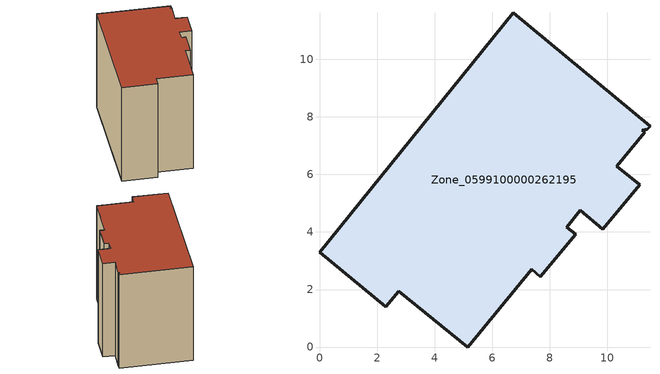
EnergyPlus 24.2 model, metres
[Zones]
Zone_0599100000262195
 floor ground (C_G): 11.22,7.54 11.31,7.46 10.34,6.29 11.13,5.64 9.85,4.1 9.07,4.75 8.59,4.16 8.9,3.92 7.68,2.44 7.38,2.7 5.15,0 2.76,1.94 2.31,1.4 0,3.3 6.73,11.62 11.49,7.68 11.4,7.57 z0
 wall outside (C_F): 7.38,2.7 7.68,2.44 8.9,3.92 8.59,4.16 9.07,4.75 9.85,4.1 11.13,5.64 10.34,6.29 11.31,7.46 11.22,7.54 11.4,7.57 11.49,7.68 6.73,11.62 0,3.3 2.31,1.4 2.76,1.94 5.15,0 7.38,2.7 z0:9.35
 roof outside (C_R): 11.22,7.54 11.4,7.57 11.49,7.68 6.73,11.62 0,3.3 2.31,1.4 2.76,1.94 5.15,0 7.38,2.7 7.68,2.44 8.9,3.92 8.59,4.16 9.07,4.75 9.85,4.1 11.13,5.64 10.34,6.29 11.31,7.46 z9.35
[BUILDING]
Pand.0599100000262195: North Axis=0; Terrain=City; Loads Convergence Tolerance Value=0.04; Temperature Convergence Tolerance Value=0.4; Solar Distribution=FullExterior; Maximum Number of Warmup Days=25; Minimum Number of Warmup Days=1
[Site:Location]
Rotterdam.The.Hague.AP_ZH_NLD Design_Conditions: Latitude=51.96; Longitude=4.45; Time Zone=1; Elevation=-4.5
[SITE:GROUNDTEMPERATURE:BUILDINGSURFACE]
18, 18, 18, 18, 18, 18, 18, 18, 18, 18, 18, 18
[MATERIAL] Thermal Absorptance=0.9; Solar Absorptance=0.7; Visible Absorptance=0.7
Name | Roughness | Thickness | Conductivity | Density | Specific Heat
G.TC.1946 | MediumSmooth | 0.15 | 1 | 540 | 1210
F.TC.1946 | Rough | 0.3 | 0.857143 | 1920 | 840
R.TC.1946 | MediumRough | 0.2 | 0.909091 | 1500 | 1000
[CONSTRUCTION]
C_G: G.TC.1946
C_F: F.TC.1946
C_R: R.TC.1946
[ZONE]
Zone_0599100000262195: Type=1; Multiplier=1; Ceiling Height=Autocalculate; Volume=Autocalculate; Floor Area=autocalculate; Part of Total Floor Area=Yes
[ZONEINFILTRATION:DESIGNFLOWRATE]
Infil_Zone_0599100000262195: Zone or ZoneList or Space or SpaceList=Zone_0599100000262195; Schedule=AlwaysOn; Design Flow Rate Calculation Method=Flow/Area; Flow Rate per Floor Area=0.003; Constant Term Coefficient=1; Temperature Term Coefficient=0; Velocity Term Coefficient=0; Velocity Squared Term Coefficient=0
[HVACTEMPLATE:ZONE:IDEALLOADSAIRSYSTEM]
Zone_0599100000262195: Maximum Heating Supply Air Temperature=50; Minimum Cooling Supply Air Temperature=13; Maximum Heating Supply Air Humidity Ratio=0.0156; Minimum Cooling Supply Air Humidity Ratio=0.0077; Heating Limit=NoLimit; Cooling Limit=NoLimit; Dehumidification Control Type=ConstantSensibleHeatRatio; Cooling Sensible Heat Ratio=0.7; Dehumidification Setpoint=60; Humidification Control Type=None; Humidification Setpoint=30; Outdoor Air Method=None; Outdoor Air Flow Rate per Person=0.00944; Outdoor Air Flow Rate per Zone Floor Area=0; Outdoor Air Flow Rate per Zone=0; Demand Controlled Ventilation Type=None; Outdoor Air Economizer Type=NoEconomizer; Heat Recovery Type=None; Sensible Heat Recovery Effectiveness=0.7; Latent Heat Recovery Effectiveness=0.65
[ZONECONTROL:THERMOSTAT]
ThermostatControl_Zone_0599100000262195: Zone or ZoneList=Zone_0599100000262195; Control Type Schedule=DualSetpointControlType; Control 1=Thermostat_Zone_0599100000262195; Temperature Difference Between Cutout And Setpoint=0
[THERMOSTATSETPOINT:DUALSETPOINT]
Thermostat_Zone_0599100000262195: Heating Setpoint Temperature Schedule=HeatingSetpoint_Zone_0599100000262195; Cooling Setpoint Temperature Schedule=CoolingSetpoint_Zone_0599100000262195
[SCHEDULE:COMPACT]
HeatingSetpoint_Zone_0599100000262195: Through: 12/31, For: AllDays, Until: 24:00, 21
CoolingSetpoint_Zone_0599100000262195: Through: 12/31, For: AllDays, Until: 24:00, 24
DualSetpointControlType: Through: 12/31, For: AllDays, Until: 24:00, 4
AlwaysOn: Through: 12/31, For: AllDays, Until: 24:00, 1
